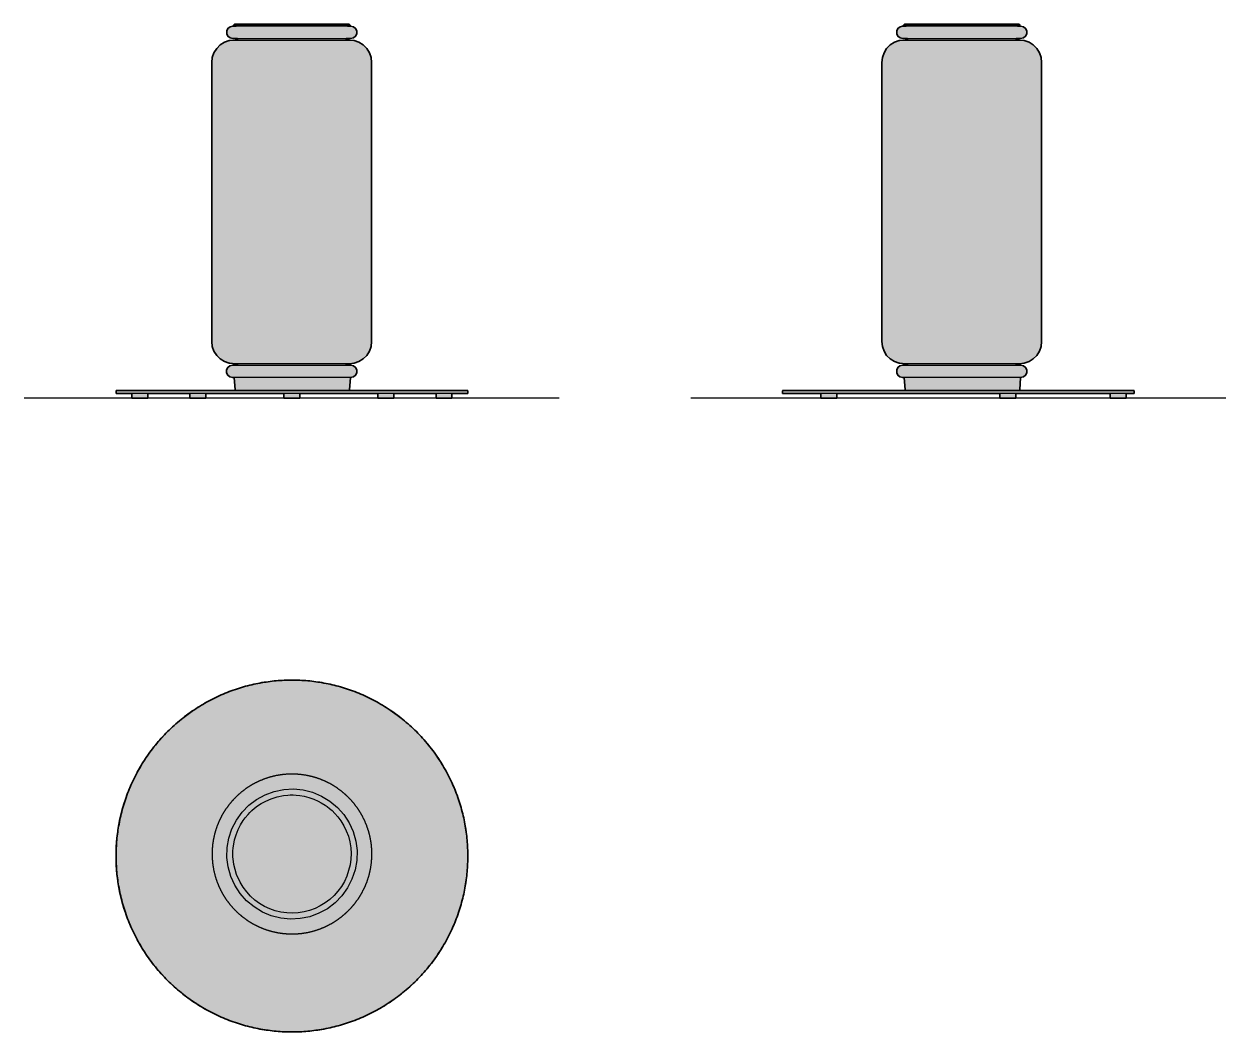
# Model space of a CAD drawing. Header units: millimetres. Extents: x 224 to 2104, y 57 to 1633.
import ezdxf

# ---------------------------------------------------------------- set-up
doc = ezdxf.new("R2010")
doc.units = ezdxf.units.MM
doc.layers.add('Blocks', color=7, linetype='Continuous')
doc.layers.add('Blocks$Fill', color=7, linetype='Continuous', true_color=0xffffff)
for name, color, linetype, lineweight, true_color in [('Blocks$Inner', 7, 'Continuous', 25, 0x007f00), ('Blocks$Outline', 7, 'Continuous', 35, 0xff3f3f), ('Groud', 7, 'Continuous', 25, 0x243775)]:
    doc.layers.add(name, color=color, linetype=linetype, lineweight=lineweight, true_color=true_color)

# ---------------------------------------------------------------- blocks, each defined once
blk = doc.blocks.new('Noctambule Floor 1 High Cylinder Floor Lamp Top')
at = {"layer": 'Blocks$Fill'}
blk.add_hatch(color=256, dxfattribs=at).paths.add_polyline_path([(708.7, 328.2), (708.7, 334.3), (708.5, 340.4), (708.1, 346.6), (707.6, 352.9), (707, 359.2), (706.2, 365.5), (705.2, 371.8), (704.1, 378.2), (702.9, 384.6), (701.5, 391), (699.9, 397.4), (698.1, 403.8), (696.2, 410.2), (694.1, 416.6), (691.8, 423), (689.4, 429.4), (686.8, 435.7), (684.1, 442), (681.1, 448.3), (678, 454.5), (674.7, 460.6), (671.3, 466.7), (667.7, 472.7), (663.9, 478.6), (660, 484.5), (655.9, 490.3), (651.6, 495.9), (647.2, 501.5), (642.7, 506.9), (638, 512.3), (633.2, 517.5), (628.2, 522.6), (623.1, 527.6), (617.9, 532.4), (612.5, 537.1), (607.1, 541.7), (601.5, 546.1), (595.8, 550.3), (590.1, 554.4), (584.2, 558.3), (578.3, 562.1), (572.3, 565.7), (566.2, 569.2), (560, 572.4), (553.8, 575.5), (547.6, 578.5), (541.3, 581.3), (535, 583.9), (528.6, 586.3), (522.2, 588.5), (515.8, 590.6), (509.4, 592.5), (503, 594.3), (496.6, 595.9), (490.2, 597.3), (483.8, 598.6), (477.4, 599.7), (471, 600.6), (464.7, 601.4), (458.4, 602), (452.2, 602.5), (446, 602.9), (439.8, 603.1), (433.7, 603.2), (427.6, 603.1), (421.5, 602.9), (415.3, 602.5), (409, 602), (402.7, 601.4), (396.4, 600.6), (390.1, 599.7), (383.7, 598.6), (377.3, 597.3), (370.9, 595.9), (364.5, 594.3), (358.1, 592.5), (351.6, 590.6), (345.2, 588.5), (338.9, 586.3), (332.5, 583.9), (326.2, 581.3), (319.9, 578.5), (313.6, 575.5), (307.4, 572.4), (301.3, 569.2), (295.2, 565.7), (289.2, 562.1), (283.2, 558.3), (277.4, 554.4), (271.6, 550.3), (266, 546.1), (260.4, 541.7), (254.9, 537.1), (249.6, 532.4), (244.4, 527.6), (239.3, 522.6), (234.3, 517.5), (229.5, 512.3), (224.8, 506.9), (220.2, 501.5), (215.8, 495.9), (211.6, 490.3), (207.5, 484.5), (203.6, 478.6), (199.8, 472.7), (196.2, 466.7), (192.7, 460.6), (189.5, 454.5), (186.3, 448.3), (183.4, 442), (180.6, 435.7), (178, 429.4), (175.6, 423), (173.4, 416.6), (171.3, 410.2), (169.3, 403.8), (167.6, 397.4), (166, 391), (164.6, 384.6), (163.3, 378.2), (162.2, 371.8), (161.3, 365.5), (160.5, 359.2), (159.8, 352.9), (159.3, 346.6), (159, 340.4), (158.8, 334.3), (158.7, 328.2), (158.8, 322.1), (159, 315.9), (159.3, 309.7), (159.8, 303.5), (160.5, 297.2), (161.3, 290.8), (162.2, 284.5), (163.3, 278.1), (164.6, 271.7), (166, 265.3), (167.6, 258.9), (169.3, 252.5), (171.3, 246.1), (173.4, 239.7), (175.6, 233.3), (178, 226.9), (180.6, 220.6), (183.4, 214.3), (186.3, 208.1), (189.5, 201.9), (192.7, 195.7), (196.2, 189.6), (199.8, 183.6), (203.6, 177.7), (207.5, 171.8), (211.6, 166.1), (215.8, 160.4), (220.2, 154.8), (224.8, 149.4), (229.5, 144), (234.3, 138.8), (239.3, 133.7), (244.4, 128.7), (249.6, 123.9), (254.9, 119.2), (260.4, 114.7), (266, 110.3), (271.6, 106), (277.4, 101.9), (283.2, 98), (289.2, 94.2), (295.2, 90.6), (301.3, 87.2), (307.4, 83.9), (313.6, 80.8), (319.9, 77.8), (326.2, 75.1), (332.5, 72.5), (338.9, 70), (345.2, 67.8), (351.6, 65.7), (358.1, 63.8), (364.5, 62), (370.9, 60.4), (377.3, 59), (383.7, 57.8), (390.1, 56.6), (396.4, 55.7), (402.7, 54.9), (409, 54.3), (415.3, 53.8), (421.5, 53.4), (427.6, 53.2), (433.7, 53.2), (439.8, 53.2), (446, 53.4), (452.2, 53.8), (458.4, 54.3), (464.7, 54.9), (471, 55.7), (477.4, 56.6), (483.8, 57.8), (490.2, 59), (496.6, 60.4), (503, 62), (509.4, 63.8), (515.8, 65.7), (522.2, 67.8), (528.6, 70), (535, 72.5), (541.3, 75.1), (547.6, 77.8), (553.8, 80.8), (560, 83.9), (566.2, 87.2), (572.3, 90.6), (578.3, 94.2), (584.2, 98), (590.1, 101.9), (595.8, 106), (601.5, 110.3), (607.1, 114.7), (612.5, 119.2), (617.9, 123.9), (623.1, 128.7), (628.2, 133.7), (633.2, 138.8), (638, 144), (642.7, 149.4), (647.2, 154.8), (651.6, 160.4), (655.9, 166.1), (660, 171.8), (663.9, 177.7), (667.7, 183.6), (671.3, 189.6), (674.7, 195.7), (678, 201.9), (681.1, 208.1), (684.1, 214.3), (686.8, 220.6), (689.4, 226.9), (691.8, 233.3), (694.1, 239.7), (696.2, 246.1), (698.1, 252.5), (699.9, 258.9), (701.5, 265.3), (702.9, 271.7), (704.1, 278.1), (705.2, 284.5), (706.2, 290.8), (707, 297.2), (707.6, 303.5), (708.1, 309.7), (708.5, 315.9), (708.7, 322.1)], flags=0)
at = {"layer": 'Blocks$Inner'}
blk.add_line((373.8, 221.7), (373.8, 221.7), dxfattribs=at)
for points in [[(344.2, 282.5), (338.2, 296.4), (334, 311.1), (332.1, 326.1), (332.5, 341.4), (335.1, 356.3), (339.9, 370.8), (346.8, 384.3), (355.7, 396.7), (366.3, 407.6), (378.4, 416.8), (391.8, 424.1), (406, 429.3), (420.9, 432.3), (436.1, 433.1), (451.3, 431.6), (466, 427.9), (480, 422), (493, 414.1), (504.7, 404.3), (514.8, 392.9), (523.2, 380.2), (529.3, 366.3), (533.4, 351.6), (535.4, 336.6), (535, 321.4), (532.4, 306.4), (527.5, 292), (520.6, 278.4), (511.8, 266), (501.2, 255.1), (489.1, 245.9), (475.7, 238.7), (461.4, 233.4), (446.5, 230.4), (431.3, 229.6), (416.2, 231.1), (401.4, 234.9), (387.4, 240.7), (374.4, 248.7), (362.8, 258.4), (352.7, 269.8)], [(514.8, 375.6), (518.7, 367.5), (521.9, 359), (524.1, 350.2), (525.5, 341.2), (526.1, 332.2), (525.7, 323.1), (524.5, 314.2), (522.3, 305.4), (519.4, 296.8), (515.6, 288.6), (511, 280.7), (505.6, 273.4), (499.6, 266.7), (493, 260.5), (485.7, 255), (478, 250.3), (469.8, 246.4), (461.3, 243.2), (452.6, 240.9), (443.6, 239.5), (434.6, 239), (425.5, 239.4), (416.5, 240.6), (407.7, 242.7), (399.2, 245.7), (390.9, 249.5), (383.1, 254.1), (375.8, 259.4), (369, 265.5), (362.9, 272.1), (357.4, 279.3), (352.7, 287.1), (347.1, 299.3), (344.7, 306.9), (342.9, 314.7), (342.1, 319.9), (341.5, 327), (341.4, 331), (341.5, 335.6), (341.9, 340.8), (342.7, 346.8), (344.1, 353.5), (346.3, 361.1), (349.7, 369.6), (353.3, 376.7), (357.5, 383.5), (360.6, 387.8), (365.2, 393.2), (367.9, 396.2), (371.2, 399.4), (375.2, 402.8), (380, 406.5), (385.7, 410.3), (392.7, 414.1), (401, 417.7), (410.7, 420.8), (420.6, 422.8), (427.3, 423.5), (431.1, 423.7), (435.5, 423.7), (440.5, 423.5), (446.2, 422.9), (452.7, 421.7), (460.1, 419.9), (467.7, 417.2), (474.9, 414), (479.6, 411.5), (485.6, 407.8), (488.9, 405.4), (492.5, 402.6), (496.5, 399.1), (500.7, 394.9), (505.3, 389.7), (510, 383.4)]]:
    blk.add_lwpolyline(points, close=True, dxfattribs=at)
blk.add_circle((433.7, 328.2), 275, dxfattribs=at)
blk.add_open_spline([(558.7, 327.8), (558, 318), (556.6, 308.3), (554.4, 298.7), (551.5, 289.3), (547.8, 280.2), (543.4, 271.4), (538.4, 263), (532.7, 255), (526.4, 247.5), (519.5, 240.5), (512.1, 234), (504.3, 228.2), (495.9, 222.9), (487.3, 218.4), (478.2, 214.5), (468.9, 211.4), (459.4, 209), (449.7, 207.4), (439.9, 206.5), (430.1, 206.4), (420.3, 207.1), (410.6, 208.5), (401.1, 210.7), (391.7, 213.6), (382.6, 217.3), (373.8, 221.7), (365.4, 226.7), (357.4, 232.4), (349.8, 238.7), (342.8, 245.5), (336.4, 252.9), (330.5, 260.8), (325.3, 269.1), (320.8, 277.8), (316.9, 286.9), (313.8, 296.2), (311.4, 305.7), (309.8, 315.4), (308.9, 325.1), (308.8, 334.9), (309.4, 344.7), (310.9, 354.5), (313.1, 364), (316, 373.4), (319.7, 382.5), (324, 391.3), (329.1, 399.7), (334.8, 407.7), (341.1, 415.2), (347.9, 422.2), (355.3, 428.7), (363.2, 434.6), (371.5, 439.8), (380.2, 444.3), (389.2, 448.2), (398.5, 451.3), (408.1, 453.7), (417.7, 455.3), (427.5, 456.2), (437.3, 456.3), (447.1, 455.6), (456.8, 454.2), (466.4, 452), (475.8, 449.1), (484.9, 445.4), (493.7, 441.1), (502.1, 436), (510.1, 430.3), (517.6, 424), (524.6, 417.2), (531.1, 409.8), (536.9, 401.9), (542.1, 393.6), (546.7, 384.9), (550.5, 375.8), (553.7, 366.5), (556.1, 357), (557.7, 347.3), (558.6, 337.6), (558.7, 327.8)], degree=1, dxfattribs=at)
at = {"layer": 'Blocks$Outline'}
blk.add_rational_spline([(708.7, 328.2), (708.7, 603.2), (433.7, 603.2), (158.7, 603.2), (158.7, 328.2), (158.7, 53.2), (433.7, 53.2), (708.7, 53.2), (708.7, 328.2)], [1, 0.707106781187, 1, 0.707106781187, 1, 0.707106781187, 1, 0.707106781187, 1], degree=2, knots=[0, 0, 0, 431.96899, 431.96899, 863.93798, 863.93798, 1295.90697, 1295.90697, 1727.875959, 1727.875959, 1727.875959], dxfattribs=at)
blk = doc.blocks.new('Noctambule Floor 1 High Cylinder Floor Lamp Side')
at = {"layer": 'Blocks$Fill'}
blk.add_hatch(color=256, dxfattribs=at).paths.add_polyline_path([(338, 559.7), (335, 559.7), (326.6, 558.8), (325.8, 558.8), (318.4, 556.2), (311.8, 552.1), (306.2, 546.5), (302.1, 539.9), (299.5, 532.5), (298.6, 524.7), (298.6, 88.7), (299.5, 80.9), (302.1, 73.5), (306.2, 66.9), (311.8, 61.3), (318.4, 57.2), (325.8, 54.6), (326.6, 54.6), (335.2, 53.7), (337.2, 53.7), (337.7, 53.7), (338.6, 53.5), (338.6, 51.5), (331.8, 51.5), (327.1, 50.6), (323.7, 47.9), (321.9, 44), (321.9, 39.7), (323.7, 35.8), (327.1, 33.2), (331.3, 32.2), (331.7, 32.2), (333.7, 32.2), (335.1, 12.9), (335.4, 12.3), (336.1, 12), (143.9, 12), (143.4, 11.5), (143.4, 7.5), (143.9, 7), (144, 7), (203.6, 7), (203.6, 0), (203.8, 0), (228.6, 0), (228.6, 7), (483.2, 7), (483.2, 0), (483.3, 0), (508.2, 0), (508.2, 7), (655.9, 7), (655.9, 0), (656, 0), (680.9, 0), (680.9, 7), (692.9, 7), (693.3, 7.5), (693.4, 11.5), (692.9, 12), (692.7, 12), (513.2, 12), (513.8, 12.3), (514.2, 12.9), (515.6, 32.2), (519.5, 33.2), (520.1, 33.2), (523.5, 35.8), (525.3, 39.7), (525.3, 44), (523.5, 47.9), (520.1, 50.6), (515.9, 51.5), (515.7, 51.5), (508.6, 51.5), (508.6, 53.5), (509.5, 53.7), (513.6, 53.7), (521.4, 54.6), (528.8, 57.2), (535.4, 61.3), (541, 66.9), (545.1, 73.5), (547.7, 80.9), (548.5, 88.7), (548.5, 524.7), (547.7, 532.5), (545.1, 539.9), (541, 546.5), (535.4, 552.1), (528.8, 556.2), (521.4, 558.8), (513.6, 559.7), (513.6, 559.7), (509.5, 559.7), (508.4, 560), (508.3, 560), (508.3, 560), (508.6, 560), (508.6, 562.2), (515.6, 562.2), (520, 563.2), (523.4, 565.8), (525.2, 569.7), (525.2, 574), (523.4, 577.9), (520, 580.6), (520, 580.6), (515.4, 581.5), (514, 581.5), (510.7, 581.5), (510.6, 581.7), (514.1, 581.7), (514.2, 581.7), (514.7, 582.2), (514.7, 583.2), (513.2, 584.7), (334.3, 584.7), (332.8, 583.2), (332.8, 582.2), (333.3, 581.7), (333.6, 581.7), (336.5, 581.7), (336.7, 581.6), (336.8, 581.5), (336.8, 581.5), (331.6, 581.5), (331.2, 581.5), (327.2, 580.6), (323.8, 577.9), (321.9, 574), (321.9, 569.7), (323.8, 565.8), (327.2, 563.2), (331.6, 562.2), (332.9, 562.2), (338.6, 562.2), (338.6, 560), (338.6, 560), (338.9, 560), (338.8, 560)], flags=0)
at = {"layer": 'Blocks$Inner'}
blk.add_line((335.1, 12.9), (333.7, 32.2), dxfattribs=at)
for points in [[(514.1, 581.7), (513.3, 581.7), (511.6, 581.7), (509.4, 581.7), (507, 581.7), (504.5, 581.7), (502, 581.7), (499.7, 581.7), (497.5, 581.7), (493.3, 581.7), (489.8, 581.7), (484.2, 581.7), (478.1, 581.7), (467.1, 581.7), (459.1, 581.7), (451.8, 581.7), (445.4, 581.7), (439.6, 581.7), (434.5, 581.7), (430, 581.7), (426.1, 581.7), (419.1, 581.7), (414, 581.7), (406.2, 581.7), (398.6, 581.7), (391.5, 581.7), (385.6, 581.7), (380.6, 581.7), (376.3, 581.7), (372.7, 581.7), (369.6, 581.7), (364.5, 581.7), (357.4, 581.7), (351, 581.7), (346.1, 581.7), (342.4, 581.7), (339.7, 581.7), (337.6, 581.7), (336.2, 581.7), (335.2, 581.7), (334.4, 581.7), (333.6, 581.7), (333.3, 581.7), (332.8, 582.2), (332.8, 583.2), (334.3, 584.7), (335, 584.7), (336.3, 584.7), (337.3, 584.7), (340, 584.7), (344.7, 584.7), (349.1, 584.7), (353.5, 584.7), (356.1, 584.7), (363.1, 584.7), (370.9, 584.7), (377.2, 584.7), (383.9, 584.7), (388.5, 584.7), (400.2, 584.7), (407.8, 584.7), (420.9, 584.7), (428, 584.7), (437.7, 584.7), (447.9, 584.7), (455.5, 584.7), (462.5, 584.7), (466.6, 584.7), (473.8, 584.7), (482.3, 584.7), (490, 584.7), (495.3, 584.7), (501.9, 584.7), (505.6, 584.7), (510.1, 584.7), (511.6, 584.7), (512.9, 584.7), (513.2, 584.7), (514.7, 583.2), (514.7, 582.2), (514.2, 581.7)], [(521.4, 54.6), (513.6, 53.7), (511.7, 53.7), (509.5, 53.7), (506.4, 53.7), (502.6, 53.7), (498, 53.7), (492.6, 53.7), (486.6, 53.7), (480.1, 53.7), (472.9, 53.7), (465.3, 53.7), (457.3, 53.7), (448.9, 53.7), (440.3, 53.7), (431.6, 53.7), (422.8, 53.7), (414, 53.7), (405.2, 53.7), (396.7, 53.7), (388.4, 53.7), (380.4, 53.7), (372.9, 53.7), (365.9, 53.7), (359.4, 53.7), (353.5, 53.7), (348.3, 53.7), (343.8, 53.7), (340.1, 53.7), (337.2, 53.7), (335.2, 53.7), (326.6, 54.6), (325.8, 54.6), (318.4, 57.2), (311.8, 61.3), (306.2, 66.9), (302.1, 73.5), (299.5, 80.9), (298.6, 88.7), (298.6, 524.7), (299.5, 532.5), (302.1, 539.9), (306.2, 546.5), (311.8, 552.1), (318.4, 556.2), (325.8, 558.8), (326.6, 558.8), (335, 559.7), (337.1, 559.7), (339.5, 559.7), (342, 559.7), (344.5, 559.7), (346.9, 559.7), (349.3, 559.7), (351.4, 559.7), (355.5, 559.7), (358.9, 559.7), (364.2, 559.7), (370, 559.7), (377.4, 559.7), (384.2, 559.7), (390.3, 559.7), (395.8, 559.7), (400.7, 559.7), (405.1, 559.7), (409, 559.7), (412.4, 559.7), (418.4, 559.7), (427.4, 559.7), (436.5, 559.7), (445.2, 559.7), (452.6, 559.7), (458.9, 559.7), (464.2, 559.7), (468.7, 559.7), (472.5, 559.7), (475.8, 559.7), (478.5, 559.7), (483.2, 559.7), (489.7, 559.7), (495.5, 559.7), (503.9, 559.7), (506.4, 559.7), (509.1, 559.7), (511, 559.7), (512.2, 559.7), (513.6, 559.7), (513.6, 559.7), (521.4, 558.8), (528.8, 556.2), (535.4, 552.1), (541, 546.5), (545.1, 539.9), (547.7, 532.5), (548.5, 524.7), (548.5, 88.7), (547.7, 80.9), (545.1, 73.5), (541, 66.9), (535.4, 61.3), (528.8, 57.2)], [(515.7, 51.5), (515.9, 51.5), (520.1, 50.6), (523.5, 47.9), (525.3, 44), (525.3, 39.7), (523.5, 35.8), (520.1, 33.2), (519.5, 33.2), (515.6, 32.2), (514.3, 32.2), (512.2, 32.2), (509.2, 32.2), (505.4, 32.2), (500.8, 32.2), (495.5, 32.2), (489.5, 32.2), (482.8, 32.2), (475.6, 32.2), (467.9, 32.2), (455.9, 32.2), (448.9, 32.2), (441.3, 32.2), (433.2, 32.2), (424.6, 32.2), (415.6, 32.2), (406.4, 32.2), (399.4, 32.2), (392.5, 32.2), (387.9, 32.2), (378.8, 32.2), (370.2, 32.2), (364, 32.2), (358.3, 32.2), (354.7, 32.2), (348.1, 32.2), (342.5, 32.2), (338, 32.2), (334.6, 32.2), (332.8, 32.2), (331.7, 32.2), (331.3, 32.2), (327.1, 33.2), (323.7, 35.8), (321.9, 39.7), (321.9, 44), (323.7, 47.9), (327.1, 50.6), (331.8, 51.5), (333.2, 51.5), (335.5, 51.5), (338.6, 51.5), (342.5, 51.5), (347.3, 51.5), (352.7, 51.5), (358.9, 51.5), (365.7, 51.5), (373, 51.5), (380.8, 51.5), (389, 51.5), (397.6, 51.5), (406.4, 51.5), (415.4, 51.5), (424.4, 51.5), (433.5, 51.5), (442.4, 51.5), (451.2, 51.5), (459.7, 51.5), (467.9, 51.5), (475.6, 51.5), (482, 51.5), (487.1, 51.5), (491.4, 51.5), (494.8, 51.5), (497.7, 51.5), (500, 51.5), (501.9, 51.5), (505, 51.5), (509, 51.5), (512.1, 51.5), (514, 51.5), (515.1, 51.5)], [(693.3, 7.5), (692.9, 7), (692.6, 7), (692, 7), (691.3, 7), (690.4, 7), (688.5, 7), (686.7, 7), (683.4, 7), (679.4, 7), (671.5, 7), (663.3, 7), (655.2, 7), (647.3, 7), (639.8, 7), (632.9, 7), (626.5, 7), (620.7, 7), (615.5, 7), (610.7, 7), (602.2, 7), (588.7, 7), (574.4, 7), (556.8, 7), (540.8, 7), (526.4, 7), (513.6, 7), (502.1, 7), (492, 7), (483, 7), (475.1, 7), (468.1, 7), (455.8, 7), (446.5, 7), (432.5, 7), (418.4, 7), (402.8, 7), (389.3, 7), (377.5, 7), (367.3, 7), (358.4, 7), (350.6, 7), (343.9, 7), (332.3, 7), (323.7, 7), (310.9, 7), (298.4, 7), (278.6, 7), (262.1, 7), (248.4, 7), (236.9, 7), (227.3, 7), (219.3, 7), (212.5, 7), (206.9, 7), (202.1, 7), (198, 7), (191.2, 7), (181.7, 7), (173.3, 7), (167.5, 7), (162.3, 7), (154.8, 7), (149.8, 7), (146.7, 7), (144.9, 7), (144, 7), (143.9, 7), (143.4, 7.5), (143.4, 11.5), (143.9, 12), (144.1, 12), (144.7, 12), (145.5, 12), (146.3, 12), (148.2, 12), (150, 12), (153.3, 12), (157.3, 12), (165.2, 12), (173.4, 12), (181.6, 12), (189.4, 12), (196.9, 12), (203.8, 12), (210.2, 12), (216, 12), (221.3, 12), (226, 12), (234.6, 12), (248.1, 12), (262.3, 12), (279.9, 12), (295.9, 12), (310.3, 12), (323.2, 12), (334.6, 12), (344.8, 12), (353.7, 12), (361.7, 12), (368.6, 12), (380.9, 12), (390.2, 12), (404.3, 12), (418.4, 12), (433.9, 12), (447.5, 12), (459.2, 12), (469.5, 12), (478.4, 12), (486.1, 12), (492.8, 12), (504.4, 12), (513.1, 12), (525.8, 12), (538.4, 12), (558.1, 12), (574.6, 12), (588.4, 12), (599.8, 12), (609.4, 12), (617.4, 12), (624.2, 12), (629.9, 12), (634.7, 12), (638.7, 12), (645.5, 12), (655, 12), (663.5, 12), (669.3, 12), (674.4, 12), (682, 12), (686.9, 12), (690.1, 12), (691.8, 12), (692.7, 12), (692.9, 12), (693.4, 11.5)]]:
    blk.add_lwpolyline(points, close=True, dxfattribs=at)
for points in [[(331.6, 581.5), (331.2, 581.5), (327.2, 580.6), (323.8, 577.9), (321.9, 574), (321.9, 569.7), (323.8, 565.8), (327.2, 563.2), (331.6, 562.2), (332.9, 562.2), (335, 562.2), (338, 562.2), (341.8, 562.2), (346.3, 562.2), (351.7, 562.2), (357.7, 562.2), (364.4, 562.2), (371.6, 562.2), (379.3, 562.2), (387.5, 562.2), (396, 562.2), (404.7, 562.2), (413.7, 562.2), (422.7, 562.2), (431.8, 562.2), (440.8, 562.2), (449.6, 562.2), (458.2, 562.2), (466.4, 562.2), (474.2, 562.2), (481.5, 562.2), (488.3, 562.2), (494.4, 562.2), (499.9, 562.2), (504.6, 562.2), (510.2, 562.2), (513, 562.2), (514.9, 562.2), (515.6, 562.2), (520, 563.2), (523.4, 565.8), (525.2, 569.7), (525.2, 574), (523.4, 577.9), (520, 580.6), (520, 580.6), (515.4, 581.5), (514, 581.5), (511.7, 581.5), (508.6, 581.5), (504.6, 581.5), (497.5, 581.5), (492.9, 581.5), (487.5, 581.5), (481.3, 581.5), (474.3, 581.5), (466.6, 581.5), (458.2, 581.5), (453.7, 581.5), (446.8, 581.5), (439.5, 581.5), (429.6, 581.5), (419.4, 581.5), (414.2, 581.5), (406.5, 581.5), (398.8, 581.5), (388.9, 581.5), (379.3, 581.5), (370.3, 581.5), (362.1, 581.5), (358.3, 581.5), (353, 581.5), (348.3, 581.5), (342.8, 581.5), (338.4, 581.5), (336.6, 581.5), (334.5, 581.5), (332.9, 581.5), (331.6, 581.5), (327.2, 580.6)], [(336.8, 581.5), (336.8, 581.5), (336.7, 581.6), (336.5, 581.7)], [(338.6, 562.2), (338.6, 560), (338.6, 560), (338.8, 560), (338.9, 560), (338.8, 560), (338, 559.7)], [(508.6, 562.2), (508.6, 562.2), (508.6, 560), (508.3, 560), (508.3, 560), (508.4, 560), (509.5, 559.7)], [(338.6, 51.5), (338.6, 53.5), (337.7, 53.7), (337.7, 53.7)], [(508.6, 51.5), (508.6, 53.5), (509.5, 53.7)], [(513.8, 12.3), (514.2, 12.9), (515.6, 32.2)], [(228.6, 7), (228.6, 0), (228.3, 0), (227.2, 0), (226.2, 0), (223.5, 0), (220, 0), (217.1, 0), (214.2, 0), (212.2, 0), (208.8, 0), (206, 0), (204.6, 0), (203.8, 0), (203.6, 0), (203.6, 7)], [(513.1, 12), (513.2, 12), (513.8, 12.3), (513.1, 12), (512.7, 12), (511.5, 12), (509.7, 12), (507.4, 12), (505, 12), (502.5, 12), (500.1, 12), (497.8, 12), (495.6, 12), (491.6, 12), (484.9, 12), (477.4, 12), (470.1, 12), (463.4, 12), (457.4, 12), (452, 12), (447.1, 12), (442.8, 12), (439, 12), (432.3, 12), (427.3, 12), (419.6, 12), (411.9, 12), (403.4, 12), (396.1, 12), (389.9, 12), (384.7, 12), (380.3, 12), (376.5, 12), (373.3, 12), (368, 12), (364.1, 12), (358.8, 12), (353.9, 12), (346.9, 12), (343.1, 12), (340.5, 12), (338.7, 12), (337.5, 12), (336.7, 12), (336.3, 12), (336.1, 12), (335.4, 12.3), (335.1, 12.9)], [(508.2, 7), (508.2, 0), (507.8, 0), (506.8, 0), (505.8, 0), (503, 0), (499.5, 0), (496.6, 0), (493.7, 0), (491.8, 0), (488.3, 0), (485.5, 0), (484.1, 0), (483.3, 0), (483.2, 0), (483.2, 7)], [(680.9, 7), (680.9, 0), (680.5, 0), (679.5, 0), (678.5, 0), (675.7, 0), (672.2, 0), (669.3, 0), (666.4, 0), (664.5, 0), (661, 0), (658.2, 0), (656.8, 0), (656, 0), (655.9, 0), (655.9, 7)]]:
    blk.add_lwpolyline(points, dxfattribs=at)
for points in [[(492.2, 581.7), (492.1, 581.5)], [(510.7, 581.5), (510.6, 581.7)]]:
    blk.add_open_spline(points, degree=1, dxfattribs=at)
at = {"layer": 'Blocks$Outline'}
for points in [[(334.3, 584.7), (332.8, 583.2), (332.8, 582.2), (333.3, 581.7), (333.6, 581.7), (334.4, 581.7), (335.2, 581.7), (336.2, 581.7), (336.5, 581.7)], [(513.2, 584.7), (512.9, 584.7), (511.6, 584.7), (510.1, 584.7), (505.6, 584.7), (501.9, 584.7), (495.3, 584.7), (490, 584.7), (482.3, 584.7), (473.8, 584.7), (466.6, 584.7), (462.5, 584.7), (455.5, 584.7), (447.9, 584.7), (437.7, 584.7), (428, 584.7), (420.9, 584.7), (407.8, 584.7), (400.2, 584.7), (388.5, 584.7), (383.9, 584.7), (377.2, 584.7), (370.9, 584.7), (363.1, 584.7), (356.1, 584.7), (353.5, 584.7), (349.1, 584.7), (344.7, 584.7), (340, 584.7), (337.3, 584.7), (336.3, 584.7), (335, 584.7), (334.3, 584.7)], [(514.7, 582.2), (514.7, 583.2), (513.2, 584.7)], [(331.6, 581.5), (331.2, 581.5), (327.2, 580.6), (323.8, 577.9), (321.9, 574), (321.9, 569.7), (323.8, 565.8), (327.2, 563.2), (331.6, 562.2), (332.9, 562.2), (335, 562.2), (338, 562.2), (338.6, 562.2)], [(336.8, 581.5), (336.6, 581.5), (334.5, 581.5), (332.9, 581.5), (331.6, 581.5)], [(336.5, 581.7), (336.7, 581.6)], [(336.7, 581.6), (336.8, 581.5), (336.8, 581.5)], [(508.6, 562.2), (510.2, 562.2), (513, 562.2), (514.9, 562.2), (515.6, 562.2), (520, 563.2), (523.4, 565.8), (525.2, 569.7), (525.2, 574), (523.4, 577.9), (520, 580.6), (520, 580.6), (515.4, 581.5), (514, 581.5), (511.7, 581.5), (510.7, 581.5)], [(510.7, 581.5), (510.6, 581.7)], [(510.6, 581.7), (511.6, 581.7), (513.3, 581.7), (514.1, 581.7)], [(514.1, 581.7), (514.2, 581.7), (514.7, 582.2)], [(338, 559.7), (337.1, 559.7), (335, 559.7), (326.6, 558.8), (325.8, 558.8), (318.4, 556.2), (311.8, 552.1), (306.2, 546.5), (302.1, 539.9), (299.5, 532.5), (298.6, 524.7), (298.6, 88.7), (299.5, 80.9), (302.1, 73.5), (306.2, 66.9), (311.8, 61.3), (318.4, 57.2), (325.8, 54.6), (326.6, 54.6), (335.2, 53.7), (337.2, 53.7), (337.7, 53.7)], [(338.6, 562.2), (338.6, 560), (338.6, 560), (338.8, 560), (338.9, 560), (338.8, 560), (338, 559.7)], [(509.5, 559.7), (508.4, 560), (508.3, 560), (508.3, 560), (508.6, 560), (508.6, 562.2)], [(521.4, 54.6), (528.8, 57.2), (535.4, 61.3), (541, 66.9), (545.1, 73.5), (547.7, 80.9), (548.5, 88.7), (548.5, 524.7), (547.7, 532.5), (545.1, 539.9), (541, 546.5), (535.4, 552.1), (528.8, 556.2), (521.4, 558.8), (513.6, 559.7), (513.6, 559.7), (512.2, 559.7), (511, 559.7), (509.5, 559.7)], [(338.6, 51.5), (335.5, 51.5), (333.2, 51.5), (331.8, 51.5), (327.1, 50.6), (323.7, 47.9), (321.9, 44), (321.9, 39.7), (323.7, 35.8), (327.1, 33.2), (331.3, 32.2), (331.7, 32.2), (332.8, 32.2), (333.7, 32.2)], [(337.7, 53.7), (338.6, 53.5)], [(338.6, 53.5), (338.6, 51.5)], [(508.6, 53.5), (509.5, 53.7)], [(508.6, 51.5), (508.6, 53.5)], [(515.7, 51.5), (515.1, 51.5), (514, 51.5), (512.1, 51.5), (509, 51.5), (508.6, 51.5)], [(509.5, 53.7), (511.7, 53.7), (513.6, 53.7), (521.4, 54.6)], [(515.6, 32.2), (519.5, 33.2), (520.1, 33.2), (523.5, 35.8), (525.3, 39.7), (525.3, 44), (523.5, 47.9), (520.1, 50.6), (515.9, 51.5), (515.7, 51.5)], [(333.7, 32.2), (335.1, 12.9), (335.4, 12.3), (336.1, 12)], [(513.8, 12.3), (514.2, 12.9), (515.6, 32.2)], [(336.1, 12), (334.6, 12), (323.2, 12), (310.3, 12), (295.9, 12), (279.9, 12), (262.3, 12), (248.1, 12), (234.6, 12), (226, 12), (221.3, 12), (216, 12), (210.2, 12), (203.8, 12), (196.9, 12), (189.4, 12), (181.6, 12), (173.4, 12), (165.2, 12), (157.3, 12), (153.3, 12), (150, 12), (148.2, 12), (146.3, 12), (145.5, 12), (144.7, 12), (144.1, 12), (143.9, 12), (143.4, 11.5)], [(143.4, 11.5), (143.4, 7.5), (143.9, 7), (144, 7)], [(144, 7), (144.9, 7), (146.7, 7), (149.8, 7), (154.8, 7), (162.3, 7), (167.5, 7), (173.3, 7), (181.7, 7), (191.2, 7), (198, 7), (202.1, 7), (203.6, 7)], [(203.6, 7), (203.6, 0), (203.8, 0), (204.6, 0), (206, 0), (208.8, 0), (212.2, 0), (214.2, 0), (217.1, 0), (220, 0), (223.5, 0), (226.2, 0), (227.2, 0), (228.3, 0), (228.6, 0), (228.6, 7)], [(228.6, 7), (236.9, 7), (248.4, 7), (262.1, 7), (278.6, 7), (298.4, 7), (310.9, 7), (323.7, 7), (332.3, 7), (343.9, 7), (350.6, 7), (358.4, 7), (367.3, 7), (377.5, 7), (389.3, 7), (402.8, 7), (418.4, 7), (432.5, 7), (446.5, 7), (455.8, 7), (468.1, 7), (475.1, 7), (483, 7), (483.2, 7)], [(483.2, 7), (483.2, 0), (483.3, 0), (484.1, 0), (485.5, 0), (488.3, 0), (491.8, 0), (493.7, 0), (496.6, 0), (499.5, 0), (503, 0), (505.8, 0), (506.8, 0), (507.8, 0), (508.2, 0), (508.2, 7)], [(508.2, 7), (513.6, 7), (526.4, 7), (540.8, 7), (556.8, 7), (574.4, 7), (588.7, 7), (602.2, 7), (610.7, 7), (615.5, 7), (620.7, 7), (626.5, 7), (632.9, 7), (639.8, 7), (647.3, 7), (655.2, 7), (655.9, 7)], [(513.2, 12), (513.8, 12.3)], [(693.4, 11.5), (692.9, 12), (692.7, 12), (691.8, 12), (690.1, 12), (686.9, 12), (682, 12), (674.4, 12), (669.3, 12), (663.5, 12), (655, 12), (645.5, 12), (638.7, 12), (634.7, 12), (629.9, 12), (624.2, 12), (617.4, 12), (609.4, 12), (599.8, 12), (588.4, 12), (574.6, 12), (558.1, 12), (538.4, 12), (525.8, 12), (513.2, 12)], [(655.9, 7), (655.9, 0), (656, 0), (656.8, 0), (658.2, 0), (661, 0), (664.5, 0), (666.4, 0), (669.3, 0), (672.2, 0), (675.7, 0), (678.5, 0), (679.5, 0), (680.5, 0), (680.9, 0), (680.9, 7)], [(680.9, 7), (683.4, 7), (686.7, 7), (688.5, 7), (690.4, 7), (691.3, 7), (692, 7), (692.6, 7), (692.9, 7), (693.3, 7.5), (693.4, 11.5)]]:
    blk.add_lwpolyline(points, dxfattribs=at)
blk = doc.blocks.new('Noctambule Floor 1 High Cylinder Floor Lamp Front')
at = {"layer": 'Blocks$Fill'}
blk.add_hatch(color=256, dxfattribs=at).paths.add_polyline_path([(333, 559.7), (330, 559.7), (321.6, 558.8), (320.8, 558.8), (313.4, 556.2), (306.7, 552.1), (301.2, 546.5), (297, 539.9), (294.4, 532.5), (293.6, 524.7), (293.6, 88.7), (294.4, 80.9), (297, 73.5), (301.2, 66.9), (306.7, 61.3), (313.4, 57.2), (320.8, 54.6), (321.6, 54.6), (330.1, 53.7), (332.2, 53.7), (332.7, 53.7), (333.6, 53.5), (333.6, 51.5), (326.7, 51.5), (322, 50.6), (318.7, 47.9), (316.8, 44), (316.8, 39.7), (318.7, 35.8), (322, 33.2), (326.3, 32.2), (326.7, 32.2), (328.6, 32.2), (330, 12.9), (330.3, 12.3), (331, 12), (144.4, 12), (143.9, 11.5), (143.9, 7.5), (144.4, 7), (144.6, 7), (168.6, 7), (168.6, 0), (168.8, 0), (193.6, 0), (193.6, 7), (259.4, 7), (259.4, 0), (259.6, 0), (284.4, 0), (284.4, 7), (406.3, 7), (406.3, 0), (406.5, 0), (431.3, 0), (431.3, 7), (553.3, 7), (553.3, 0), (553.5, 0), (578.3, 0), (578.3, 7), (644.1, 7), (644.1, 0), (644.3, 0), (669.1, 0), (669.1, 7), (693.4, 7), (693.9, 7.5), (693.9, 11.5), (693.4, 12), (693.2, 12), (508.1, 12), (508.7, 12.3), (509.1, 12.9), (510.5, 32.2), (510.5, 32.2), (514.5, 33.2), (515.1, 33.2), (518.4, 35.8), (520.3, 39.7), (520.3, 44), (518.4, 47.9), (515.1, 50.6), (510.9, 51.5), (510.7, 51.5), (503.6, 51.5), (503.6, 53.5), (504.5, 53.7), (508.6, 53.7), (516.3, 54.6), (523.7, 57.2), (530.4, 61.3), (535.9, 66.9), (540.1, 73.5), (542.7, 80.9), (543.5, 88.7), (543.5, 524.7), (542.7, 532.5), (540.1, 539.9), (535.9, 546.5), (530.4, 552.1), (523.7, 556.2), (516.3, 558.8), (508.6, 559.7), (508.5, 559.7), (504.5, 559.7), (503.3, 560), (503.3, 560), (503.3, 560), (503.6, 560), (503.6, 562.2), (510.6, 562.2), (515, 563.2), (518.3, 565.8), (520.2, 569.7), (520.2, 574), (518.3, 577.9), (515, 580.6), (515, 580.6), (510.4, 581.5), (509, 581.5), (505.7, 581.5), (505.6, 581.7), (509.1, 581.7), (509.2, 581.7), (509.6, 582.2), (509.7, 583.2), (508.1, 584.7), (329.3, 584.7), (327.7, 583.2), (327.8, 582.2), (328.2, 581.7), (328.5, 581.7), (331.5, 581.7), (331.7, 581.6), (331.7, 581.5), (331.7, 581.5), (326.6, 581.5), (326.2, 581.5), (322.1, 580.6), (318.8, 577.9), (316.9, 574), (316.9, 569.7), (318.8, 565.8), (322.1, 563.2), (326.6, 562.2), (327.8, 562.2), (333.6, 562.2), (333.6, 560), (333.6, 560), (333.8, 560), (333.8, 560)], flags=0)
at = {"layer": 'Blocks$Inner'}
blk.add_line((330, 12.9), (328.6, 32.2), dxfattribs=at)
for points in [[(509.1, 581.7), (508.3, 581.7), (506.5, 581.7), (504.4, 581.7), (502, 581.7), (499.5, 581.7), (497, 581.7), (494.7, 581.7), (492.4, 581.7), (488.2, 581.7), (484.8, 581.7), (479.2, 581.7), (473.1, 581.7), (462.1, 581.7), (454.1, 581.7), (446.8, 581.7), (440.3, 581.7), (434.6, 581.7), (429.5, 581.7), (425, 581.7), (421, 581.7), (414.1, 581.7), (408.9, 581.7), (401.2, 581.7), (393.5, 581.7), (386.5, 581.7), (380.6, 581.7), (375.5, 581.7), (371.3, 581.7), (367.7, 581.7), (364.6, 581.7), (359.5, 581.7), (352.3, 581.7), (346, 581.7), (341, 581.7), (337.3, 581.7), (334.6, 581.7), (332.6, 581.7), (331.2, 581.7), (330.1, 581.7), (329.4, 581.7), (328.5, 581.7), (328.2, 581.7), (327.8, 582.2), (327.7, 583.2), (329.3, 584.7), (330, 584.7), (331.3, 584.7), (332.2, 584.7), (334.9, 584.7), (339.6, 584.7), (344.1, 584.7), (348.5, 584.7), (351, 584.7), (358.1, 584.7), (365.9, 584.7), (372.2, 584.7), (378.9, 584.7), (383.5, 584.7), (395.2, 584.7), (402.8, 584.7), (415.9, 584.7), (423, 584.7), (432.6, 584.7), (442.9, 584.7), (450.4, 584.7), (457.4, 584.7), (461.6, 584.7), (468.8, 584.7), (477.3, 584.7), (485, 584.7), (490.3, 584.7), (496.9, 584.7), (500.5, 584.7), (505, 584.7), (506.6, 584.7), (507.8, 584.7), (508.1, 584.7), (509.7, 583.2), (509.6, 582.2), (509.2, 581.7)], [(516.3, 54.6), (508.6, 53.7), (506.7, 53.7), (504.4, 53.7), (501.4, 53.7), (497.5, 53.7), (492.9, 53.7), (487.6, 53.7), (481.6, 53.7), (475, 53.7), (467.9, 53.7), (460.3, 53.7), (452.2, 53.7), (443.9, 53.7), (435.3, 53.7), (426.6, 53.7), (417.7, 53.7), (408.9, 53.7), (400.2, 53.7), (391.6, 53.7), (383.4, 53.7), (375.4, 53.7), (367.9, 53.7), (360.8, 53.7), (354.3, 53.7), (348.5, 53.7), (343.3, 53.7), (338.8, 53.7), (335.1, 53.7), (332.2, 53.7), (330.1, 53.7), (321.6, 54.6), (320.8, 54.6), (313.4, 57.2), (306.7, 61.3), (301.2, 66.9), (297, 73.5), (294.4, 80.9), (293.6, 88.7), (293.6, 524.7), (294.4, 532.5), (297, 539.9), (301.2, 546.5), (306.7, 552.1), (313.4, 556.2), (320.8, 558.8), (321.6, 558.8), (330, 559.7), (332.1, 559.7), (334.4, 559.7), (336.9, 559.7), (339.5, 559.7), (341.9, 559.7), (344.2, 559.7), (346.4, 559.7), (350.5, 559.7), (353.8, 559.7), (359.2, 559.7), (365, 559.7), (372.4, 559.7), (379.1, 559.7), (385.3, 559.7), (390.8, 559.7), (395.7, 559.7), (400.1, 559.7), (403.9, 559.7), (407.3, 559.7), (413.3, 559.7), (422.4, 559.7), (431.5, 559.7), (440.2, 559.7), (447.6, 559.7), (453.8, 559.7), (459.2, 559.7), (463.7, 559.7), (467.5, 559.7), (470.7, 559.7), (473.5, 559.7), (478.1, 559.7), (484.6, 559.7), (490.5, 559.7), (498.8, 559.7), (501.4, 559.7), (504.1, 559.7), (506, 559.7), (507.2, 559.7), (508.5, 559.7), (508.6, 559.7), (516.3, 558.8), (523.7, 556.2), (530.4, 552.1), (535.9, 546.5), (540.1, 539.9), (542.7, 532.5), (543.5, 524.7), (543.5, 88.7), (542.7, 80.9), (540.1, 73.5), (535.9, 66.9), (530.4, 61.3), (523.7, 57.2)], [(510.7, 51.5), (510.9, 51.5), (515.1, 50.6), (518.4, 47.9), (520.3, 44), (520.3, 39.7), (518.4, 35.8), (515.1, 33.2), (514.5, 33.2), (510.5, 32.2), (509.3, 32.2), (507.2, 32.2), (504.2, 32.2), (500.4, 32.2), (495.8, 32.2), (490.5, 32.2), (484.5, 32.2), (477.8, 32.2), (470.6, 32.2), (462.8, 32.2), (450.9, 32.2), (443.9, 32.2), (436.3, 32.2), (428.1, 32.2), (419.5, 32.2), (410.6, 32.2), (401.4, 32.2), (394.4, 32.2), (387.4, 32.2), (382.8, 32.2), (373.8, 32.2), (365.1, 32.2), (359, 32.2), (353.3, 32.2), (349.7, 32.2), (343.1, 32.2), (337.5, 32.2), (333, 32.2), (329.6, 32.2), (327.8, 32.2), (326.7, 32.2), (326.3, 32.2), (322, 33.2), (318.7, 35.8), (316.8, 39.7), (316.8, 44), (318.7, 47.9), (322, 50.6), (326.7, 51.5), (328.2, 51.5), (330.4, 51.5), (333.6, 51.5), (337.5, 51.5), (342.2, 51.5), (347.7, 51.5), (353.9, 51.5), (360.6, 51.5), (368, 51.5), (375.8, 51.5), (384, 51.5), (392.6, 51.5), (401.4, 51.5), (410.3, 51.5), (419.4, 51.5), (428.4, 51.5), (437.4, 51.5), (446.2, 51.5), (454.7, 51.5), (462.8, 51.5), (470.6, 51.5), (476.9, 51.5), (482.1, 51.5), (486.3, 51.5), (489.8, 51.5), (492.6, 51.5), (495, 51.5), (496.9, 51.5), (500, 51.5), (504, 51.5), (507.1, 51.5), (508.9, 51.5), (510.1, 51.5)], [(693.9, 11.5), (693.9, 7.5), (693.4, 7), (693.1, 7), (692.5, 7), (691.8, 7), (690.9, 7), (689, 7), (687.2, 7), (683.9, 7), (679.9, 7), (672.1, 7), (663.9, 7), (655.7, 7), (647.8, 7), (640.3, 7), (633.4, 7), (627, 7), (621.2, 7), (616, 7), (611.3, 7), (602.7, 7), (589.2, 7), (574.9, 7), (557.3, 7), (541.4, 7), (527, 7), (514.1, 7), (502.6, 7), (492.5, 7), (483.5, 7), (475.6, 7), (468.6, 7), (456.3, 7), (447, 7), (433, 7), (418.9, 7), (403.3, 7), (389.8, 7), (378, 7), (367.8, 7), (358.9, 7), (351.2, 7), (344.4, 7), (332.8, 7), (324.2, 7), (311.4, 7), (298.9, 7), (279.1, 7), (262.6, 7), (248.9, 7), (237.4, 7), (227.9, 7), (219.8, 7), (213.1, 7), (207.4, 7), (202.6, 7), (198.5, 7), (191.7, 7), (182.3, 7), (173.8, 7), (168, 7), (162.8, 7), (155.3, 7), (150.3, 7), (147.2, 7), (145.4, 7), (144.6, 7), (144.4, 7), (143.9, 7.5), (143.9, 11.5), (144.4, 12), (144.7, 12), (145.2, 12), (146, 12), (146.8, 12), (148.8, 12), (150.6, 12), (153.9, 12), (157.9, 12), (165.7, 12), (173.9, 12), (182.1, 12), (190, 12), (197.4, 12), (204.4, 12), (210.7, 12), (216.5, 12), (221.8, 12), (226.5, 12), (235.1, 12), (248.6, 12), (262.9, 12), (280.4, 12), (296.4, 12), (310.8, 12), (323.7, 12), (335.1, 12), (345.3, 12), (354.3, 12), (362.2, 12), (369.2, 12), (381.5, 12), (390.8, 12), (404.8, 12), (418.9, 12), (434.4, 12), (448, 12), (459.8, 12), (470, 12), (478.9, 12), (486.6, 12), (493.3, 12), (505, 12), (513.6, 12), (526.4, 12), (538.9, 12), (558.7, 12), (575.2, 12), (588.9, 12), (600.3, 12), (609.9, 12), (618, 12), (624.7, 12), (630.4, 12), (635.2, 12), (639.2, 12), (646.1, 12), (655.5, 12), (664, 12), (669.8, 12), (675, 12), (682.5, 12), (687.5, 12), (690.6, 12), (692.4, 12), (693.2, 12), (693.4, 12)]]:
    blk.add_lwpolyline(points, close=True, dxfattribs=at)
for points in [[(326.6, 581.5), (326.2, 581.5), (322.1, 580.6), (318.8, 577.9), (316.9, 574), (316.9, 569.7), (318.8, 565.8), (322.1, 563.2), (326.6, 562.2), (327.8, 562.2), (329.9, 562.2), (332.9, 562.2), (336.7, 562.2), (341.3, 562.2), (346.6, 562.2), (352.7, 562.2), (359.3, 562.2), (366.6, 562.2), (374.3, 562.2), (382.4, 562.2), (390.9, 562.2), (399.7, 562.2), (408.7, 562.2), (417.7, 562.2), (426.8, 562.2), (435.7, 562.2), (444.6, 562.2), (453.1, 562.2), (461.3, 562.2), (469.2, 562.2), (476.5, 562.2), (483.3, 562.2), (489.4, 562.2), (494.9, 562.2), (499.6, 562.2), (505.1, 562.2), (508, 562.2), (509.8, 562.2), (510.6, 562.2), (515, 563.2), (518.3, 565.8), (520.2, 569.7), (520.2, 574), (518.3, 577.9), (515, 580.6), (515, 580.6), (510.4, 581.5), (509, 581.5), (506.7, 581.5), (503.6, 581.5), (499.6, 581.5), (492.5, 581.5), (487.9, 581.5), (482.4, 581.5), (476.3, 581.5), (469.3, 581.5), (461.6, 581.5), (453.1, 581.5), (448.7, 581.5), (441.7, 581.5), (434.5, 581.5), (424.5, 581.5), (414.3, 581.5), (409.2, 581.5), (401.4, 581.5), (393.8, 581.5), (383.8, 581.5), (374.3, 581.5), (365.3, 581.5), (357.1, 581.5), (353.3, 581.5), (348, 581.5), (343.2, 581.5), (337.8, 581.5), (333.4, 581.5), (331.6, 581.5), (329.4, 581.5), (327.8, 581.5), (326.6, 581.5), (322.1, 580.6)], [(331.7, 581.5), (331.7, 581.5), (331.7, 581.6), (331.5, 581.7)], [(333.6, 562.2), (333.6, 560), (333.6, 560), (333.8, 560), (333.8, 560), (333.8, 560), (333, 559.7)], [(503.5, 562.2), (503.6, 562.2), (503.6, 560), (503.3, 560), (503.3, 560), (503.3, 560), (504.5, 559.7)], [(333.6, 51.5), (333.6, 53.5), (332.7, 53.7), (332.6, 53.7)], [(503.6, 51.5), (503.6, 53.5), (504.5, 53.7)], [(508.7, 12.3), (509.1, 12.9), (510.5, 32.2)], [(193.6, 7), (193.6, 0), (193.3, 0), (192.3, 0), (191.2, 0), (188.5, 0), (185, 0), (182.1, 0), (179.2, 0), (177.3, 0), (173.8, 0), (171, 0), (169.6, 0), (168.8, 0), (168.6, 0), (168.6, 7)], [(284.4, 7), (284.4, 0), (284.1, 0), (283.1, 0), (282.1, 0), (279.3, 0), (275.8, 0), (272.9, 0), (270, 0), (268.1, 0), (264.6, 0), (261.8, 0), (260.4, 0), (259.6, 0), (259.4, 0), (259.4, 7)], [(508, 12), (508.1, 12), (508.7, 12.3), (508, 12), (507.6, 12), (506.4, 12), (504.6, 12), (502.3, 12), (499.8, 12), (497.4, 12), (495, 12), (492.7, 12), (490.5, 12), (486.5, 12), (479.8, 12), (472.3, 12), (465, 12), (458.3, 12), (452.3, 12), (446.9, 12), (442, 12), (437.7, 12), (433.9, 12), (427.2, 12), (422.2, 12), (414.5, 12), (406.8, 12), (398.3, 12), (391, 12), (384.8, 12), (379.6, 12), (375.2, 12), (371.4, 12), (368.2, 12), (362.8, 12), (359, 12), (353.7, 12), (348.8, 12), (341.8, 12), (338, 12), (335.4, 12), (333.6, 12), (332.4, 12), (331.6, 12), (331.2, 12), (331, 12), (330.3, 12.3), (330, 12.9)], [(431.3, 7), (431.3, 0), (431, 0), (430, 0), (429, 0), (426.2, 0), (422.7, 0), (419.8, 0), (416.9, 0), (415, 0), (411.5, 0), (408.7, 0), (407.3, 0), (406.5, 0), (406.3, 0), (406.3, 7)], [(578.3, 7), (578.3, 0), (578, 0), (577, 0), (575.9, 0), (573.2, 0), (569.7, 0), (566.8, 0), (563.9, 0), (562, 0), (558.5, 0), (555.7, 0), (554.3, 0), (553.5, 0), (553.3, 0), (553.3, 7)], [(669.1, 7), (669.1, 0), (668.8, 0), (667.8, 0), (666.8, 0), (664, 0), (660.5, 0), (657.6, 0), (654.7, 0), (652.8, 0), (649.3, 0), (646.5, 0), (645.1, 0), (644.3, 0), (644.1, 0), (644.1, 7)]]:
    blk.add_lwpolyline(points, dxfattribs=at)
for points in [[(487.2, 581.7), (487.1, 581.5)], [(505.7, 581.5), (505.6, 581.7)]]:
    blk.add_open_spline(points, degree=1, dxfattribs=at)
at = {"layer": 'Blocks$Outline'}
for points in [[(329.3, 584.7), (327.7, 583.2), (327.8, 582.2), (328.2, 581.7), (328.5, 581.7), (329.4, 581.7), (330.1, 581.7), (331.2, 581.7), (331.5, 581.7)], [(508.1, 584.7), (507.8, 584.7), (506.6, 584.7), (505, 584.7), (500.5, 584.7), (496.9, 584.7), (490.3, 584.7), (485, 584.7), (477.3, 584.7), (468.8, 584.7), (461.6, 584.7), (457.4, 584.7), (450.4, 584.7), (442.9, 584.7), (432.6, 584.7), (423, 584.7), (415.9, 584.7), (402.8, 584.7), (395.2, 584.7), (383.5, 584.7), (378.9, 584.7), (372.2, 584.7), (365.9, 584.7), (358.1, 584.7), (351, 584.7), (348.5, 584.7), (344.1, 584.7), (339.6, 584.7), (334.9, 584.7), (332.2, 584.7), (331.3, 584.7), (330, 584.7), (329.3, 584.7)], [(509.6, 582.2), (509.7, 583.2), (508.1, 584.7)], [(326.6, 581.5), (326.2, 581.5), (322.1, 580.6), (318.8, 577.9), (316.9, 574), (316.9, 569.7), (318.8, 565.8), (322.1, 563.2), (326.6, 562.2), (327.8, 562.2), (329.9, 562.2), (332.9, 562.2), (333.6, 562.2)], [(331.7, 581.5), (331.6, 581.5), (329.4, 581.5), (327.8, 581.5), (326.6, 581.5)], [(331.5, 581.7), (331.7, 581.6)], [(331.7, 581.6), (331.7, 581.5), (331.7, 581.5)], [(503.6, 562.2), (505.1, 562.2), (508, 562.2), (509.8, 562.2), (510.6, 562.2), (515, 563.2), (518.3, 565.8), (520.2, 569.7), (520.2, 574), (518.3, 577.9), (515, 580.6), (515, 580.6), (510.4, 581.5), (509, 581.5), (506.7, 581.5), (505.7, 581.5)], [(505.7, 581.5), (505.6, 581.7)], [(505.6, 581.7), (506.5, 581.7), (508.3, 581.7), (509.1, 581.7)], [(509.1, 581.7), (509.2, 581.7), (509.6, 582.2)], [(333, 559.7), (332.1, 559.7), (330, 559.7), (321.6, 558.8), (320.8, 558.8), (313.4, 556.2), (306.7, 552.1), (301.2, 546.5), (297, 539.9), (294.4, 532.5), (293.6, 524.7), (293.6, 88.7), (294.4, 80.9), (297, 73.5), (301.2, 66.9), (306.7, 61.3), (313.4, 57.2), (320.8, 54.6), (321.6, 54.6), (330.1, 53.7), (332.2, 53.7), (332.7, 53.7)], [(333.6, 562.2), (333.6, 560), (333.6, 560), (333.8, 560), (333.8, 560), (333.8, 560), (333, 559.7)], [(504.5, 559.7), (503.3, 560), (503.3, 560), (503.3, 560), (503.6, 560), (503.6, 562.2)], [(516.3, 54.6), (523.7, 57.2), (530.4, 61.3), (535.9, 66.9), (540.1, 73.5), (542.7, 80.9), (543.5, 88.7), (543.5, 524.7), (542.7, 532.5), (540.1, 539.9), (535.9, 546.5), (530.4, 552.1), (523.7, 556.2), (516.3, 558.8), (508.6, 559.7), (508.5, 559.7), (507.2, 559.7), (506, 559.7), (504.5, 559.7)], [(333.6, 51.5), (330.4, 51.5), (328.2, 51.5), (326.7, 51.5), (322, 50.6), (318.7, 47.9), (316.8, 44), (316.8, 39.7), (318.7, 35.8), (322, 33.2), (326.3, 32.2), (326.7, 32.2), (327.8, 32.2), (328.6, 32.2)], [(332.7, 53.7), (333.6, 53.5)], [(333.6, 53.5), (333.6, 51.5)], [(503.6, 53.5), (504.5, 53.7)], [(503.6, 51.5), (503.6, 53.5)], [(510.7, 51.5), (510.1, 51.5), (508.9, 51.5), (507.1, 51.5), (504, 51.5), (503.6, 51.5)], [(504.5, 53.7), (506.7, 53.7), (508.6, 53.7), (516.3, 54.6)], [(510.5, 32.2), (510.5, 32.2), (514.5, 33.2), (515.1, 33.2), (518.4, 35.8), (520.3, 39.7), (520.3, 44), (518.4, 47.9), (515.1, 50.6), (510.9, 51.5), (510.7, 51.5)], [(328.6, 32.2), (330, 12.9), (330.3, 12.3), (331, 12)], [(508.7, 12.3), (509.1, 12.9), (510.5, 32.2)], [(331, 12), (323.7, 12), (310.8, 12), (296.4, 12), (280.4, 12), (262.9, 12), (248.6, 12), (235.1, 12), (226.5, 12), (221.8, 12), (216.5, 12), (210.7, 12), (204.4, 12), (197.4, 12), (190, 12), (182.1, 12), (173.9, 12), (165.7, 12), (157.9, 12), (153.9, 12), (150.6, 12), (148.8, 12), (146.8, 12), (146, 12), (145.2, 12), (144.7, 12), (144.4, 12), (143.9, 11.5), (143.9, 7.5), (144.4, 7), (144.6, 7), (145.4, 7), (147.2, 7), (150.3, 7), (155.3, 7), (162.8, 7), (168, 7), (168.6, 7)], [(168.6, 7), (168.6, 0), (168.8, 0), (169.6, 0), (171, 0), (173.8, 0), (177.3, 0), (179.2, 0), (182.1, 0), (185, 0), (188.5, 0), (191.2, 0), (192.3, 0), (193.3, 0), (193.6, 0), (193.6, 7)], [(193.6, 7), (198.5, 7), (202.6, 7), (207.4, 7), (213.1, 7), (219.8, 7), (227.9, 7), (237.4, 7), (248.9, 7), (259.4, 7)], [(259.4, 7), (259.4, 0), (259.6, 0), (260.4, 0), (261.8, 0), (264.6, 0), (268.1, 0), (270, 0), (272.9, 0), (275.8, 0), (279.3, 0), (282.1, 0), (283.1, 0), (284.1, 0), (284.4, 0), (284.4, 7)], [(284.4, 7), (298.9, 7), (311.4, 7), (324.2, 7), (332.8, 7), (344.4, 7), (351.2, 7), (358.9, 7), (367.8, 7), (378, 7), (389.8, 7), (403.3, 7), (406.3, 7)], [(406.3, 7), (406.3, 0), (406.5, 0), (407.3, 0), (408.7, 0), (411.5, 0), (415, 0), (416.9, 0), (419.8, 0), (422.7, 0), (426.2, 0), (429, 0), (430, 0), (431, 0), (431.3, 0), (431.3, 7)], [(431.3, 7), (433, 7), (447, 7), (456.3, 7), (468.6, 7), (475.6, 7), (483.5, 7), (492.5, 7), (502.6, 7), (514.1, 7), (527, 7), (541.4, 7), (553.3, 7)], [(508.1, 12), (508.7, 12.3)], [(693.9, 11.5), (693.4, 12), (693.2, 12), (692.4, 12), (690.6, 12), (687.5, 12), (682.5, 12), (675, 12), (669.8, 12), (664, 12), (655.5, 12), (646.1, 12), (639.2, 12), (635.2, 12), (630.4, 12), (624.7, 12), (618, 12), (609.9, 12), (600.3, 12), (588.9, 12), (575.2, 12), (558.7, 12), (538.9, 12), (526.4, 12), (513.6, 12), (508.1, 12)], [(553.3, 7), (553.3, 0), (553.5, 0), (554.3, 0), (555.7, 0), (558.5, 0), (562, 0), (563.9, 0), (566.8, 0), (569.7, 0), (573.2, 0), (575.9, 0), (577, 0), (578, 0), (578.3, 0), (578.3, 7)], [(578.3, 7), (589.2, 7), (602.7, 7), (611.3, 7), (616, 7), (621.2, 7), (627, 7), (633.4, 7), (640.3, 7), (644.1, 7)], [(644.1, 7), (644.1, 0), (644.3, 0), (645.1, 0), (646.5, 0), (649.3, 0), (652.8, 0), (654.7, 0), (657.6, 0), (660.5, 0), (664, 0), (666.8, 0), (667.8, 0), (668.8, 0), (669.1, 0), (669.1, 7)], [(669.1, 7), (672.1, 7), (679.9, 7), (683.9, 7), (687.2, 7), (689, 7), (690.9, 7), (691.8, 7), (692.5, 7), (693.1, 7), (693.4, 7), (693.9, 7.5), (693.9, 11.5)]]:
    blk.add_lwpolyline(points, dxfattribs=at)

msp = doc.modelspace()

# ---------------------------------------------------------------- linework, layer by layer
at = {"layer": 'Groud'}
for points in [[(1061.1, 1048.1), (224.4, 1048.1)], [(2103.5, 1048.1), (1266.8, 1048.1)]]:
    msp.add_lwpolyline(points, dxfattribs=at)

# ---------------------------------------------------------------- block references
at = {"layer": 'Blocks'}
for name, p in [('Noctambule Floor 1 High Cylinder Floor Lamp Front', (224.4, 1048.1)), ('Noctambule Floor 1 High Cylinder Floor Lamp Side', (1266.8, 1048.1)), ('Noctambule Floor 1 High Cylinder Floor Lamp Top', (209.6, 4.2))]:
    msp.add_blockref(name, p, dxfattribs=at)

doc.saveas('drawing.dxf')
